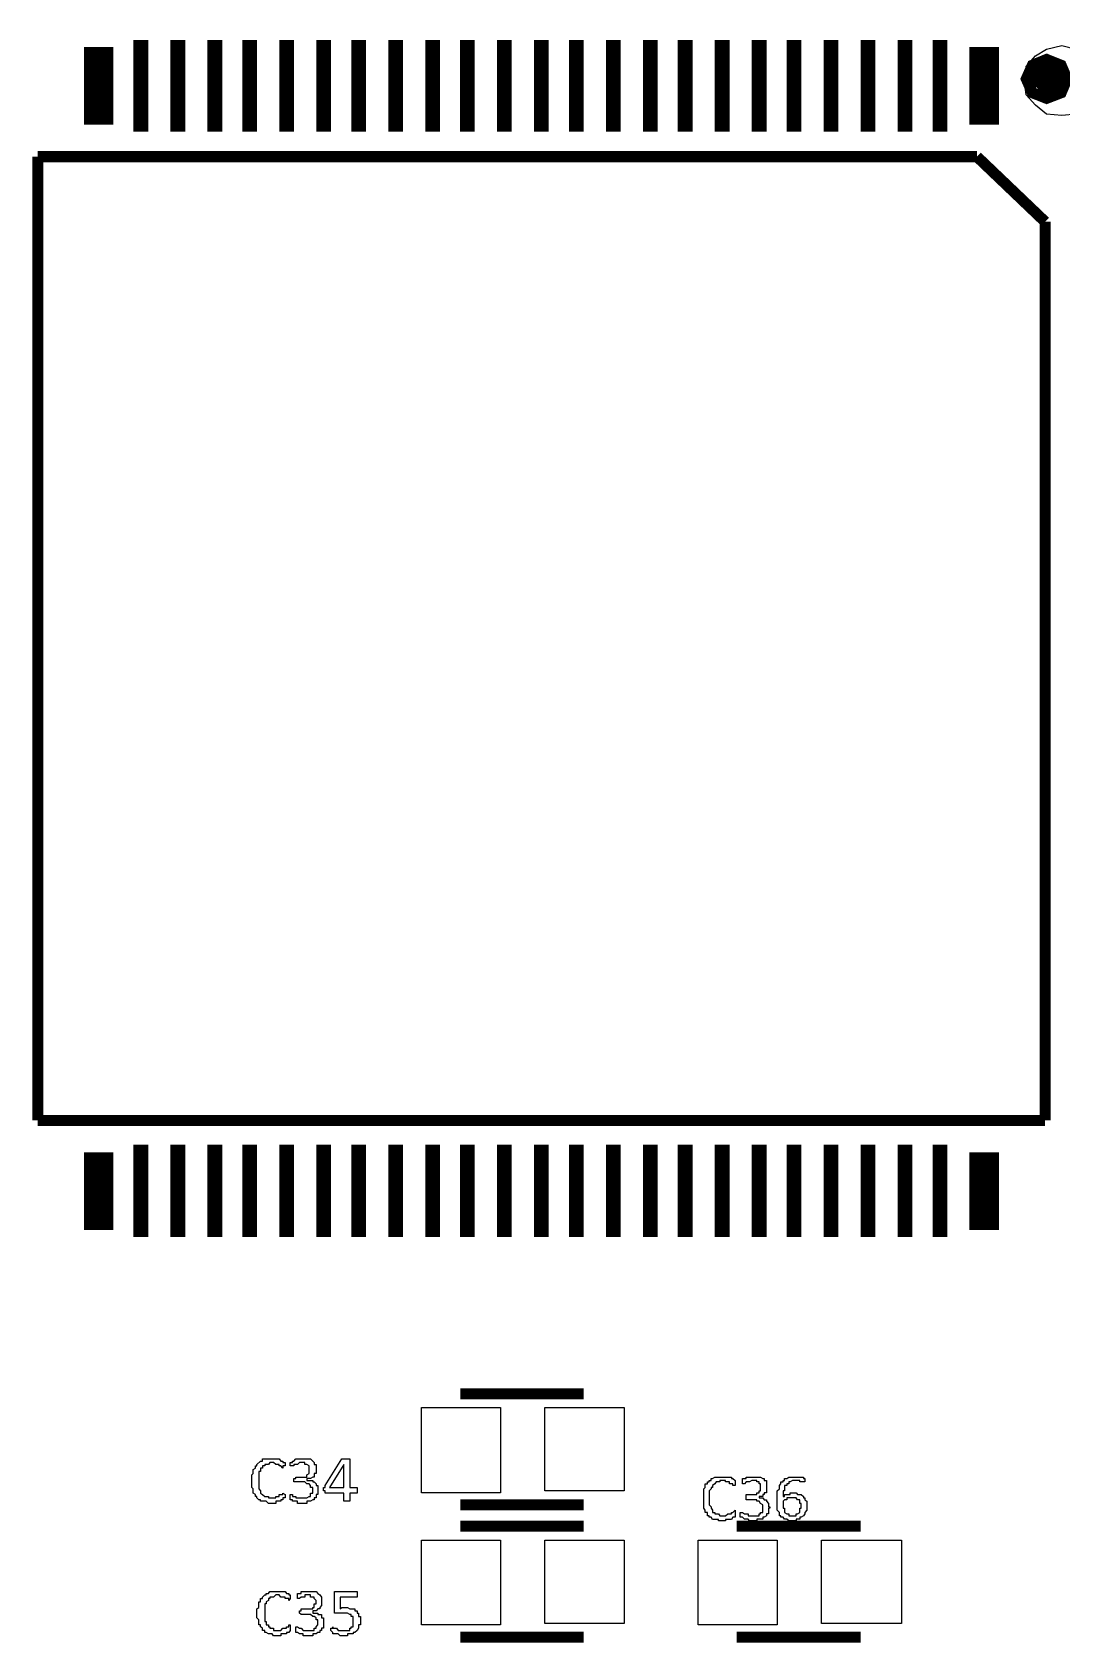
# Model space of a CAD drawing. Extents: x 0.35 to 4.98, y 3.96 to 9.44.
# Drawn here: x 2.235 to 2.944, y 5.953 to 7.063 of the extents above; entities that cross this region are included whole.
import ezdxf

# ---------------------------------------------------------------- set-up
doc = ezdxf.new("R2010")
doc.units = 0
doc.layers.get('0').update_dxf_attribs({"linetype": 'CONTINUOUS'})

msp = doc.modelspace()

# ---------------------------------------------------------------- linework, layer by layer
at = {"color": 22}
for points, const_width in [([(2.28049, 6.9994), (2.28049, 7.053)], 0.02032), ([(2.30951, 6.99463), (2.30951, 7.05778)], 0.01017), ([(2.33501, 6.99463), (2.33501, 7.05778)], 0.01017), ([(2.36051, 6.99463), (2.36051, 7.05778)], 0.01017), ([(2.3845, 6.99463), (2.3845, 7.05778)], 0.01017), ([(2.41, 6.99463), (2.41, 7.05778)], 0.01017), ([(2.43549, 6.99463), (2.43549, 7.05778)], 0.01017), ([(2.45953, 6.99463), (2.45953, 7.05778)], 0.01017), ([(2.48503, 6.99463), (2.48503, 7.05778)], 0.01017), ([(2.51053, 6.99463), (2.51053, 7.05778)], 0.01017), ([(2.5345, 6.99463), (2.5345, 7.05778)], 0.01017), ([(2.56, 6.99463), (2.56, 7.05778)], 0.01017), ([(2.5855, 6.99463), (2.5855, 7.05778)], 0.01017), ([(2.60949, 6.99463), (2.60949, 7.05778)], 0.01017), ([(2.63504, 6.99463), (2.63504, 7.05778)], 0.01017), ([(2.66054, 6.99463), (2.66054, 7.05778)], 0.01017), ([(2.68451, 6.99463), (2.68451, 7.05778)], 0.01017), ([(2.71001, 6.99463), (2.71001, 7.05778)], 0.01017), ([(2.73551, 6.99463), (2.73551, 7.05778)], 0.01017), ([(2.7595, 6.99463), (2.7595, 7.05778)], 0.01017), ([(2.78504, 6.99463), (2.78504, 7.05778)], 0.01017), ([(2.81054, 6.99463), (2.81054, 7.05778)], 0.01017), ([(2.83604, 6.99463), (2.83604, 7.05778)], 0.01017), ([(2.86003, 6.99463), (2.86003, 7.05778)], 0.01017), ([(2.89051, 6.9994), (2.89051, 7.053)], 0.02032), ([(2.28049, 6.23736), (2.28049, 6.29096)], 0.02032), ([(2.30951, 6.23258), (2.30951, 6.29622)], 0.01017), ([(2.33501, 6.23258), (2.33501, 6.29622)], 0.01017), ([(2.36051, 6.23258), (2.36051, 6.29622)], 0.01017), ([(2.3845, 6.23258), (2.3845, 6.29622)], 0.01017), ([(2.41, 6.23258), (2.41, 6.29622)], 0.01017), ([(2.43549, 6.23258), (2.43549, 6.29622)], 0.01017), ([(2.45953, 6.23258), (2.45953, 6.29622)], 0.01017), ([(2.48503, 6.23258), (2.48503, 6.29622)], 0.01017), ([(2.51053, 6.23258), (2.51053, 6.29622)], 0.01017), ([(2.5345, 6.23258), (2.5345, 6.29622)], 0.01017), ([(2.56, 6.23258), (2.56, 6.29622)], 0.01017), ([(2.5855, 6.23258), (2.5855, 6.29622)], 0.01017), ([(2.60949, 6.23258), (2.60949, 6.29622)], 0.01017), ([(2.63504, 6.23258), (2.63504, 6.29622)], 0.01017), ([(2.66054, 6.23258), (2.66054, 6.29622)], 0.01017), ([(2.68451, 6.23258), (2.68451, 6.29622)], 0.01017), ([(2.71001, 6.23258), (2.71001, 6.29622)], 0.01017), ([(2.73551, 6.23258), (2.73551, 6.29622)], 0.01017), ([(2.7595, 6.23258), (2.7595, 6.29622)], 0.01017), ([(2.78504, 6.23258), (2.78504, 6.29622)], 0.01017), ([(2.81054, 6.23258), (2.81054, 6.29622)], 0.01017), ([(2.83599, 6.23258), (2.83599, 6.29622)], 0.01017), ([(2.86003, 6.23258), (2.86003, 6.29622)], 0.01017), ([(2.89051, 6.23736), (2.89051, 6.29096)], 0.02032)]:
    msp.add_lwpolyline(points, dxfattribs=dict(at, const_width=const_width))
at = {"color": 94}
for points in [[(2.9439, 7.00564), (2.93343, 7.00657), (2.92594, 7.01281), (2.91943, 7.01997), (2.9184, 7.02951), (2.91943, 7.03961), (2.92594, 7.04676), (2.93343, 7.05154), (2.9439, 7.05393), (2.95394, 7.05154), (2.96886, 7.03424), (2.96143, 7.01281), (2.95394, 7.00657), (2.9439, 7.00564)], [(2.4089, 6.05365), (2.4089, 6.05274), (2.40739, 6.05274), (2.40739, 6.05126), (2.40593, 6.05126), (2.40593, 6.05035), (2.4024, 6.05035), (2.4024, 6.04889), (2.3974, 6.04889), (2.39594, 6.05035), (2.39193, 6.05035), (2.39193, 6.05126), (2.3909, 6.05126), (2.38943, 6.05274), (2.38943, 6.05365), (2.3884, 6.05365), (2.3884, 6.05512), (2.38693, 6.05604), (2.38693, 6.05892), (2.3859, 6.05989), (2.3859, 6.06853), (2.38693, 6.06944), (2.38693, 6.07232), (2.3884, 6.07329), (2.3884, 6.07471), (2.38943, 6.07471), (2.38943, 6.07568), (2.39193, 6.07807), (2.39339, 6.07807), (2.39339, 6.07954), (2.40489, 6.07954), (2.40593, 6.07807), (2.40739, 6.07807), (2.40739, 6.0771), (2.4089, 6.0771), (2.4089, 6.07471), (2.40739, 6.07471), (2.40739, 6.07329), (2.40593, 6.07471), (2.40489, 6.07471), (2.40489, 6.07568), (2.4024, 6.07568), (2.40093, 6.0771), (2.39844, 6.0771), (2.3974, 6.07568), (2.39492, 6.07568), (2.39492, 6.07471), (2.39339, 6.07471), (2.39339, 6.07329), (2.39193, 6.07329), (2.39193, 6.0709), (2.3909, 6.0709), (2.3909, 6.05892), (2.39193, 6.05751), (2.39193, 6.05604), (2.39339, 6.05512), (2.39492, 6.05365), (2.3974, 6.05365), (2.3974, 6.05274), (2.4024, 6.05274), (2.4024, 6.05365), (2.40489, 6.05365), (2.40489, 6.05512), (2.40739, 6.05512), (2.40739, 6.05604), (2.4089, 6.05512), (2.4089, 6.05365)], [(2.43142, 6.05892), (2.43142, 6.05512), (2.43039, 6.05512), (2.43039, 6.05274), (2.42893, 6.05274), (2.42893, 6.05126), (2.4279, 6.05126), (2.42643, 6.05035), (2.42393, 6.05035), (2.42393, 6.04889), (2.41743, 6.04889), (2.41743, 6.05035), (2.4139, 6.05035), (2.4139, 6.05126), (2.41243, 6.05126), (2.41243, 6.05512), (2.4139, 6.05512), (2.4139, 6.05365), (2.41639, 6.05365), (2.41639, 6.05274), (2.42393, 6.05274), (2.4254, 6.05365), (2.42643, 6.05365), (2.42643, 6.05604), (2.4279, 6.05604), (2.4279, 6.05989), (2.42643, 6.05989), (2.42643, 6.06131), (2.4254, 6.06228), (2.42393, 6.06228), (2.42242, 6.06369), (2.41493, 6.06369), (2.41493, 6.06614), (2.41639, 6.06614), (2.41639, 6.06706), (2.42393, 6.06706), (2.42393, 6.06853), (2.4254, 6.06944), (2.4254, 6.07471), (2.42393, 6.07568), (2.42242, 6.07568), (2.42242, 6.0771), (2.41889, 6.0771), (2.41743, 6.07568), (2.41493, 6.07568), (2.41493, 6.07471), (2.41243, 6.07471), (2.41243, 6.0771), (2.4139, 6.0771), (2.4139, 6.07807), (2.41493, 6.07807), (2.41639, 6.07954), (2.42643, 6.07954), (2.42893, 6.0771), (2.42893, 6.07568), (2.43039, 6.07568), (2.43039, 6.06944), (2.42893, 6.06944), (2.42893, 6.06706), (2.4279, 6.06706), (2.42643, 6.06614), (2.42393, 6.06614), (2.42393, 6.06467), (2.4279, 6.06467), (2.4279, 6.06369), (2.42893, 6.06369), (2.43039, 6.06228), (2.43039, 6.06131), (2.43142, 6.06131), (2.43142, 6.05892)], [(2.71892, 6.04172), (2.71892, 6.03933), (2.71744, 6.03933), (2.71642, 6.03787), (2.7124, 6.03787), (2.7124, 6.03694), (2.70742, 6.03694), (2.70742, 6.03787), (2.70344, 6.03787), (2.70242, 6.03933), (2.70096, 6.03933), (2.70096, 6.04031), (2.69993, 6.04031), (2.69993, 6.04269), (2.6984, 6.04269), (2.6984, 6.04411), (2.69743, 6.04557), (2.69743, 6.05892), (2.6984, 6.05989), (2.6984, 6.06228), (2.69993, 6.06228), (2.69993, 6.06369), (2.70096, 6.06369), (2.70096, 6.06467), (2.70242, 6.06467), (2.70242, 6.06614), (2.70344, 6.06614), (2.70492, 6.06706), (2.71642, 6.06706), (2.71642, 6.06614), (2.71744, 6.06614), (2.71892, 6.06467), (2.71892, 6.06131), (2.71744, 6.06131), (2.71744, 6.06228), (2.71496, 6.06228), (2.71496, 6.06369), (2.7124, 6.06369), (2.7124, 6.06467), (2.70844, 6.06467), (2.70844, 6.06369), (2.70594, 6.06369), (2.70492, 6.06228), (2.70344, 6.06131), (2.70344, 6.05989), (2.70242, 6.05989), (2.70242, 6.05892), (2.70096, 6.05751), (2.70096, 6.04796), (2.70242, 6.0465), (2.70242, 6.04557), (2.70344, 6.04411), (2.70344, 6.04269), (2.70492, 6.04269), (2.70492, 6.04172), (2.70742, 6.04172), (2.70844, 6.04031), (2.7124, 6.04031), (2.71392, 6.04172), (2.71642, 6.04172), (2.71642, 6.04269), (2.71744, 6.04269), (2.71892, 6.04411), (2.71892, 6.04172)], [(2.74294, 6.0465), (2.74294, 6.04557), (2.74192, 6.04557), (2.74192, 6.04172), (2.74044, 6.04172), (2.74044, 6.04031), (2.73893, 6.03933), (2.73796, 6.03933), (2.73796, 6.03792), (2.73394, 6.03792), (2.73394, 6.03694), (2.72894, 6.03694), (2.72792, 6.03792), (2.72542, 6.03792), (2.7239, 6.03933), (2.72244, 6.03933), (2.72244, 6.04269), (2.7239, 6.04269), (2.72542, 6.04172), (2.72792, 6.04172), (2.72792, 6.04031), (2.7354, 6.04031), (2.7354, 6.04172), (2.73643, 6.04172), (2.73643, 6.04269), (2.73796, 6.04269), (2.73796, 6.04796), (2.73643, 6.04889), (2.7354, 6.05035), (2.73394, 6.05035), (2.73394, 6.05126), (2.72646, 6.05126), (2.72646, 6.05512), (2.73394, 6.05512), (2.73394, 6.0561), (2.7354, 6.0561), (2.7354, 6.05751), (2.73643, 6.05751), (2.73643, 6.06228), (2.7354, 6.06228), (2.7354, 6.06375), (2.73394, 6.06375), (2.73394, 6.06467), (2.73042, 6.06467), (2.72894, 6.06375), (2.72646, 6.06375), (2.72542, 6.06228), (2.7239, 6.06228), (2.7239, 6.06614), (2.72646, 6.06614), (2.72646, 6.06706), (2.73643, 6.06706), (2.73796, 6.06614), (2.73893, 6.06614), (2.73893, 6.06467), (2.74044, 6.06467), (2.74044, 6.0561), (2.73893, 6.0561), (2.73893, 6.05512), (2.73796, 6.05512), (2.73796, 6.05371), (2.7354, 6.05371), (2.7354, 6.05274), (2.73796, 6.05274), (2.73893, 6.05126), (2.74044, 6.05126), (2.74044, 6.05035), (2.74192, 6.04889), (2.74192, 6.0465), (2.74294, 6.0465)], [(2.41243, 5.96278), (2.41243, 5.96137), (2.4114, 5.9599), (2.40994, 5.9599), (2.40994, 5.95893), (2.40593, 5.95893), (2.40593, 5.95751), (2.40093, 5.95751), (2.3999, 5.95893), (2.3974, 5.95893), (2.39594, 5.9599), (2.39492, 5.9599), (2.39492, 5.96137), (2.39339, 5.96137), (2.39339, 5.96278), (2.39193, 5.96376), (2.39193, 5.96517), (2.3909, 5.96517), (2.3909, 5.96853), (2.38943, 5.96994), (2.38943, 5.97618), (2.3909, 5.97715), (2.3909, 5.98096), (2.39193, 5.98096), (2.39193, 5.98335), (2.39339, 5.98335), (2.39339, 5.98432), (2.39492, 5.98574), (2.39594, 5.98574), (2.39594, 5.98671), (2.3974, 5.98671), (2.39844, 5.98812), (2.4089, 5.98812), (2.40994, 5.98671), (2.4114, 5.98671), (2.4114, 5.98574), (2.41243, 5.98574), (2.41243, 5.98335), (2.4114, 5.98193), (2.4114, 5.98335), (2.4089, 5.98335), (2.4089, 5.98432), (2.40593, 5.98432), (2.40489, 5.98574), (2.4024, 5.98574), (2.40093, 5.98432), (2.39844, 5.98432), (2.39844, 5.98335), (2.3974, 5.98335), (2.3974, 5.98193), (2.39594, 5.98096), (2.39594, 5.97954), (2.39492, 5.97954), (2.39492, 5.96756), (2.39594, 5.96756), (2.39594, 5.96517), (2.3974, 5.96517), (2.3974, 5.96376), (2.39844, 5.96376), (2.39844, 5.96278), (2.40093, 5.96278), (2.40093, 5.96137), (2.40593, 5.96137), (2.40739, 5.96278), (2.40994, 5.96278), (2.40994, 5.96376), (2.4114, 5.96376), (2.4114, 5.96517), (2.41243, 5.96517), (2.41243, 5.96278)], [(2.43544, 5.96756), (2.43544, 5.96278), (2.43392, 5.96278), (2.43392, 5.96137), (2.43289, 5.96137), (2.43289, 5.9599), (2.43142, 5.9599), (2.43039, 5.95899), (2.4279, 5.95899), (2.4279, 5.95751), (2.42144, 5.95751), (2.42144, 5.95899), (2.41889, 5.95899), (2.41743, 5.9599), (2.41639, 5.9599), (2.41639, 5.96376), (2.41743, 5.96376), (2.41889, 5.96278), (2.41992, 5.96278), (2.42144, 5.96137), (2.42893, 5.96137), (2.42893, 5.96278), (2.43039, 5.96278), (2.43039, 5.96376), (2.43142, 5.96517), (2.43142, 5.96853), (2.43039, 5.96853), (2.43039, 5.96994), (2.42893, 5.97092), (2.4279, 5.97092), (2.42643, 5.97233), (2.41992, 5.97233), (2.41889, 5.97331), (2.41889, 5.97478), (2.41992, 5.97478), (2.41992, 5.97618), (2.4279, 5.97618), (2.4279, 5.97715), (2.42893, 5.97715), (2.42893, 5.97954), (2.43039, 5.97954), (2.43039, 5.98193), (2.42893, 5.98335), (2.42893, 5.98432), (2.42643, 5.98432), (2.42643, 5.98579), (2.42242, 5.98579), (2.42242, 5.98432), (2.41992, 5.98432), (2.41889, 5.98335), (2.41743, 5.98335), (2.41743, 5.98671), (2.41992, 5.98671), (2.41992, 5.98817), (2.43039, 5.98817), (2.43142, 5.98671), (2.43289, 5.98579), (2.43392, 5.98432), (2.43392, 5.97857), (2.43289, 5.97715), (2.43289, 5.97618), (2.43142, 5.97618), (2.43039, 5.97478), (2.4279, 5.97478), (2.4279, 5.97331), (2.43142, 5.97331), (2.43142, 5.97233), (2.43392, 5.97233), (2.43392, 5.96994), (2.43544, 5.96994), (2.43544, 5.96756)], [(2.46094, 5.96853), (2.46094, 5.96517), (2.45942, 5.96517), (2.45942, 5.96278), (2.45844, 5.96137), (2.45692, 5.9599), (2.45589, 5.9599), (2.45589, 5.95899), (2.45193, 5.95899), (2.45193, 5.95751), (2.44694, 5.95751), (2.44542, 5.95899), (2.44189, 5.95899), (2.44189, 5.9599), (2.44043, 5.96137), (2.44043, 5.96278), (2.44189, 5.96278), (2.44189, 5.96376), (2.44189, 5.96278), (2.44439, 5.96278), (2.44542, 5.96137), (2.4534, 5.96137), (2.4534, 5.96278), (2.45443, 5.96278), (2.45443, 5.96376), (2.45589, 5.96376), (2.45589, 5.97092), (2.45443, 5.97092), (2.45443, 5.97239), (2.4534, 5.97239), (2.45193, 5.97331), (2.44293, 5.97331), (2.44293, 5.98817), (2.45844, 5.98817), (2.45844, 5.98432), (2.44694, 5.98432), (2.44694, 5.97618), (2.44792, 5.97715), (2.45193, 5.97715), (2.4534, 5.97618), (2.45692, 5.97618), (2.45692, 5.97478), (2.45844, 5.97478), (2.45844, 5.97331), (2.45942, 5.97331), (2.45942, 5.97092), (2.46094, 5.97092), (2.46094, 5.96853)]]:
    msp.add_lwpolyline(points, dxfattribs=at)
at = {"color": 94, "const_width": 0.00763}
for points in [[(2.91954, 7.03097), (2.92372, 7.04036), (2.93354, 7.04438), (2.94353, 7.04036), (2.94754, 7.03097), (2.94353, 7.02143), (2.93354, 7.01758), (2.92372, 7.02143), (2.91954, 7.03097)], [(2.92503, 7.03336), (2.93104, 7.03961), (2.9375, 7.03336), (2.93104, 7.02713), (2.92503, 7.03336)], [(2.92751, 7.02951), (2.93251, 7.03478), (2.9375, 7.02951), (2.93251, 7.02474), (2.92751, 7.02951)], [(2.9285, 7.03097), (2.93653, 7.03814), (2.94401, 7.03097), (2.93653, 7.02382), (2.9285, 7.03097)], [(2.2385, 6.31293), (2.2385, 6.97743)], [(2.2385, 6.97738), (2.88553, 6.97738)], [(2.93251, 6.93246), (2.88553, 6.97738)], [(2.93251, 6.31293), (2.93251, 6.93246)], [(2.2385, 6.31293), (2.93251, 6.31293)], [(2.52951, 6.12446), (2.61453, 6.12446)], [(2.52951, 6.04796), (2.61453, 6.04796)], [(2.52951, 6.0331), (2.61453, 6.0331)], [(2.72, 6.0331), (2.8055, 6.0331)], [(2.52951, 5.9566), (2.61453, 5.9566)], [(2.72, 5.9566), (2.8055, 5.9566)]]:
    msp.add_lwpolyline(points, dxfattribs=at)
at = {"color": 22}
for points in [[(2.50293, 6.1149), (2.5574, 6.1149), (2.5574, 6.0561), (2.50293, 6.0561), (2.50293, 6.1149)], [(2.58789, 6.1149), (2.64242, 6.1149), (2.64242, 6.05751), (2.58789, 6.05751), (2.58789, 6.1149)], [(2.50293, 6.02354), (2.5574, 6.02354), (2.5574, 5.96517), (2.50293, 5.96517), (2.50293, 6.02354)], [(2.58789, 6.02354), (2.64242, 6.02354), (2.64242, 5.96614), (2.58789, 5.96614), (2.58789, 6.02354)], [(2.69342, 6.02354), (2.74794, 6.02354), (2.74794, 5.96517), (2.69342, 5.96517), (2.69342, 6.02354)], [(2.77843, 6.02354), (2.83344, 6.02354), (2.83344, 5.96614), (2.77843, 5.96614), (2.77843, 6.02354)]]:
    msp.add_lwpolyline(points, close=True, dxfattribs=at)
at = {"color": 94}
for points in [[(2.45844, 6.05892), (2.45844, 6.05604), (2.4534, 6.05604), (2.4534, 6.05035), (2.44943, 6.05035), (2.44943, 6.05604), (2.43642, 6.05604), (2.43642, 6.05751), (2.43544, 6.05751), (2.43544, 6.05989), (2.43642, 6.05989), (2.43642, 6.06131), (2.44792, 6.07954), (2.4534, 6.07954), (2.4534, 6.05989), (2.45844, 6.05989), (2.45844, 6.05892)], [(2.44943, 6.07568), (2.4394, 6.05989), (2.44943, 6.05989)], [(2.76844, 6.04796), (2.76844, 6.04411), (2.76693, 6.04269), (2.76693, 6.04172), (2.76594, 6.04031), (2.76443, 6.03933), (2.76346, 6.03933), (2.76346, 6.03792), (2.7609, 6.03792), (2.7609, 6.03694), (2.75592, 6.03694), (2.75444, 6.03792), (2.75293, 6.03792), (2.75196, 6.03933), (2.75043, 6.03933), (2.75043, 6.04031), (2.7494, 6.04031), (2.7494, 6.04269), (2.74794, 6.04411), (2.74794, 6.05751), (2.7494, 6.05892), (2.7494, 6.06131), (2.75043, 6.06228), (2.75043, 6.06375), (2.75196, 6.06375), (2.75196, 6.06467), (2.75293, 6.06467), (2.75293, 6.06614), (2.75444, 6.06614), (2.75592, 6.06706), (2.76594, 6.06706), (2.76594, 6.06614), (2.76693, 6.06614), (2.76693, 6.06375), (2.76346, 6.06375), (2.76346, 6.06467), (2.7584, 6.06467), (2.75694, 6.06375), (2.75592, 6.06375), (2.75592, 6.06228), (2.75444, 6.06228), (2.75444, 6.06131), (2.75293, 6.06131), (2.75293, 6.05751), (2.75196, 6.05751), (2.75196, 6.05365), (2.75293, 6.05365), (2.75293, 6.05512), (2.75694, 6.05512), (2.75694, 6.0561), (2.7609, 6.0561), (2.76193, 6.05512), (2.76443, 6.05512), (2.76594, 6.05365), (2.76594, 6.05274), (2.76693, 6.05274), (2.76693, 6.05126), (2.76844, 6.05035), (2.76844, 6.04796)], [(2.76443, 6.0465), (2.76443, 6.04889), (2.76346, 6.04889), (2.76346, 6.05126), (2.76193, 6.05126), (2.7609, 6.05274), (2.75444, 6.05274), (2.75444, 6.05126), (2.75293, 6.05126), (2.75196, 6.05035), (2.75196, 6.04557), (2.75293, 6.04557), (2.75293, 6.04269), (2.75444, 6.04172), (2.75592, 6.04172), (2.75592, 6.04031), (2.7609, 6.04031), (2.7609, 6.04172), (2.76193, 6.04172), (2.76346, 6.04269), (2.76346, 6.04557), (2.76443, 6.04557), (2.76443, 6.0465)]]:
    msp.add_lwpolyline(points, close=True, dxfattribs=at)

doc.saveas('drawing.dxf')
